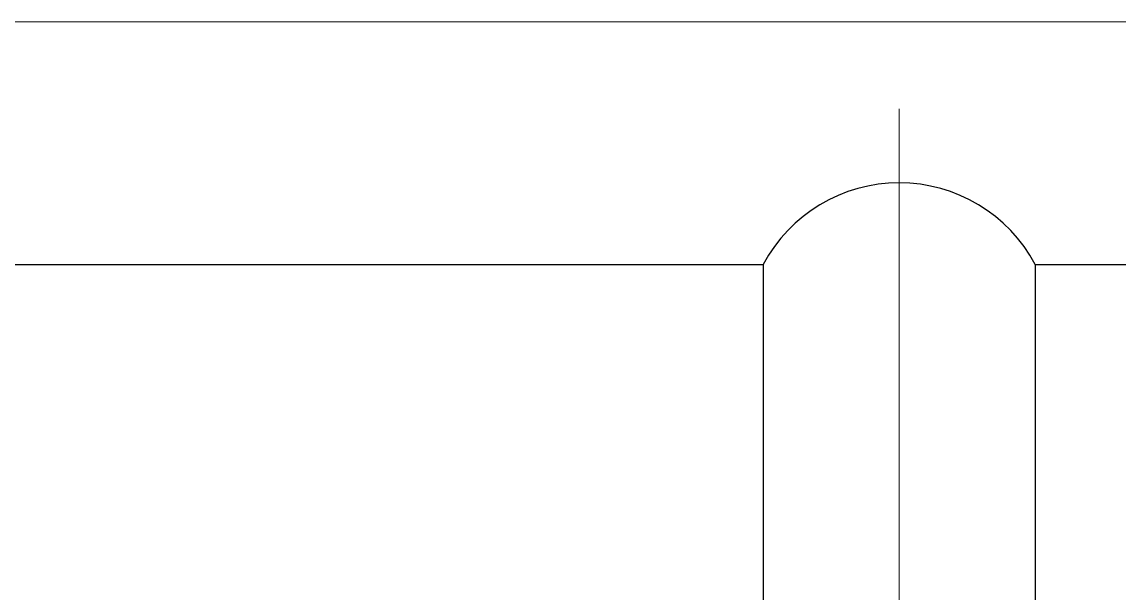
# Model space of a CAD drawing. Header units: millimetres. Extents: x -718 to 68664, y -49984 to -979.
# Drawn here: x 12488 to 13779, y -35792 to -35121 of the extents above; entities that cross this region are included whole.
import ezdxf

# ---------------------------------------------------------------- set-up
doc = ezdxf.new("R2010")
doc.units = ezdxf.units.MM
doc.layers.add('Text', color=7, linetype='Continuous', lineweight=15)
doc.layers.add('ГВС (Т3)_20', color=10, linetype='Continuous', lineweight=25)

msp = doc.modelspace()

# ---------------------------------------------------------------- linework, layer by layer
at = {"layer": 'Text', "lineweight": 0, "ltscale": 10}
msp.add_line((10980.4, -35121), (22166.2, -35121), dxfattribs=at)
at = {"layer": 'Text'}
msp.add_line((13520.4, -35223.3), (13520.4, -38810.5), dxfattribs=at)
at = {"layer": 'ГВС (Т3)_20'}
for p, q in [((12345.4, -35406), (13360.4, -35406)), ((13360.4, -35406), (13360.4, -36037.5)), ((13680.4, -35406), (13680.4, -36037.5)), ((13680.4, -35406), (14660.4, -35406))]:
    msp.add_line(p, q, dxfattribs=at)
msp.add_arc((13520.4, -35491.3), 181.3, 28.0514, 151.9486, dxfattribs=at)

doc.saveas('drawing.dxf')
